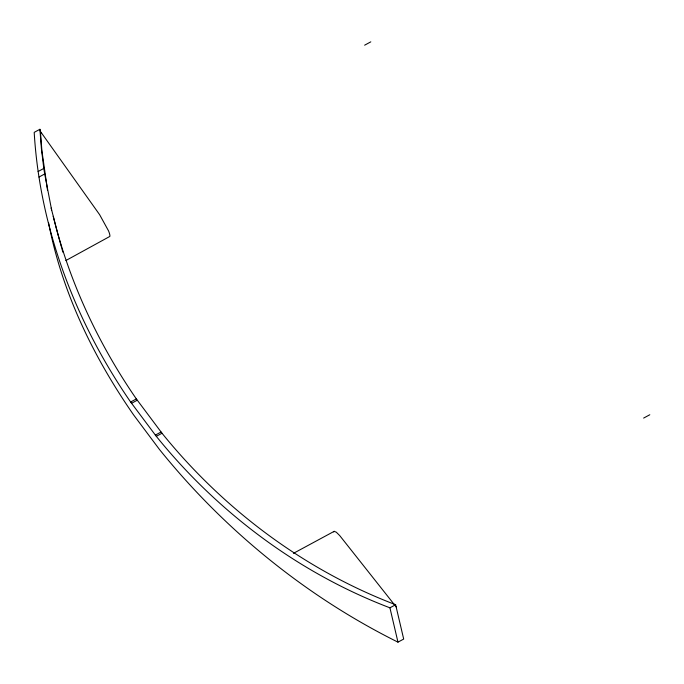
<?xml version="1.0" encoding="UTF-8"?>
<svg xmlns="http://www.w3.org/2000/svg" width="684" height="684" viewBox="0 0 684 684"><rect width="100%" height="100%" fill="white"/><g stroke="black" fill="none" stroke-linecap="round" stroke-linejoin="round"><path stroke-width="1.03" d="M333.749 531.913L334.185 531.331L336.289 532.186L339.734 535.606L396.139 606.888M40.903 133.517L39.911 129.285L34.2 132.371C39.869 229.072 75.89 322.6 130.627 402.012L156.303 436.324C217.692 512.282 298.481 572.987 389.923 607.811L395.634 604.724L403.688 639.061L397.968 642.148C305.662 596.26 223.959 529.561 159.355 449.328L133.679 415.008C93.546 357.21 61.979 292.376 48.624 222.933M38.09 171.53L43.802 168.444L41.416 148.753L39.911 129.285M38.997 177.053L44.708 173.958L43.802 168.444M364.632 45.187L370.805 41.852M65.861 260.544L109.85 236.425A11.072 2.223 61.6 0 0 108.568 230.944L99.633 214.69L40.424 131.448L41.921 150.916L47.547 190.357M130.627 402.012L136.347 398.926L162.014 433.237C223.403 509.195 304.192 569.892 395.634 604.724M131.55 403.295L137.262 400.208M155.345 435.101L161.056 432.014M156.303 436.324L162.014 433.237M293.41 553.356L334.185 531.331M643.627 418.086L649.8 414.752M136.347 398.926C98.222 343.573 69.229 281.671 53.224 216.306M58.328 235.903L51.155 208.03M58.602 236.861L61.637 247.685M61.902 248.634L62.843 252.148M389.923 607.811L397.968 642.148M51.659 210.185L44.708 173.958"/></g></svg>
